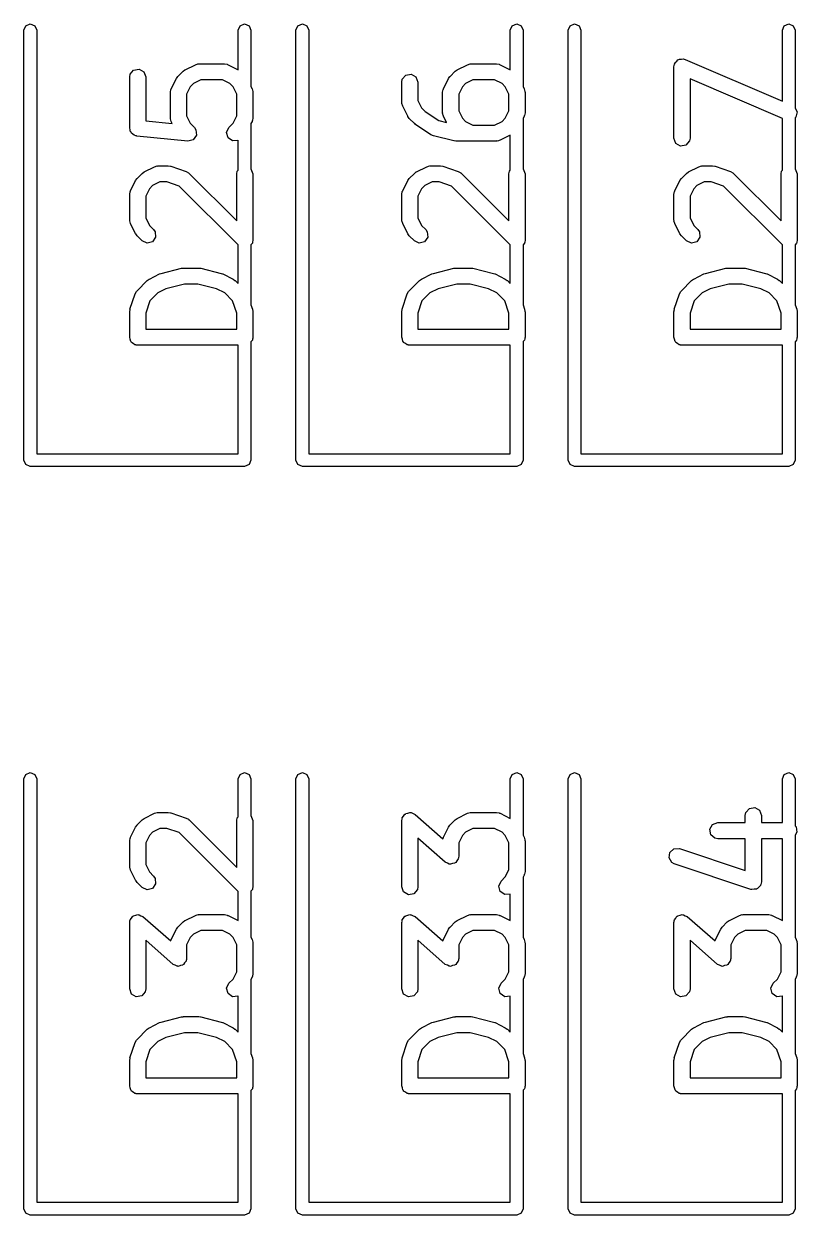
# Model space of a CAD drawing. Extents: x 44 to 268, y -129 to -26.
# Drawn here: x 151.09 to 158.3, y -108.34 to -97.22 of the extents above; entities that cross this region are included whole.
import ezdxf

# ---------------------------------------------------------------- set-up
doc = ezdxf.new("R2010")
doc.units = 0
doc.layers.add('BLACK', color=7, linetype='CONTINUOUS')

msp = doc.modelspace()

# ---------------------------------------------------------------- linework, layer by layer
at = {"layer": 'BLACK', "linetype": 'CONTINUOUS'}
for p, q in [((151.086, -97.284), (151.104, -97.2416)), ((151.104, -97.2416), (151.146, -97.224)), ((151.146, -97.224), (151.188, -97.2416)), ((151.188, -97.2416), (151.206, -97.284)), ((153.086, -97.284), (153.104, -97.2416)), ((153.104, -97.2416), (153.146, -97.224)), ((153.146, -97.224), (153.188, -97.2416)), ((153.188, -97.2416), (153.206, -97.284)), ((153.626, -97.284), (153.644, -97.2416)), ((153.644, -97.2416), (153.686, -97.224)), ((153.686, -97.224), (153.728, -97.2416)), ((153.728, -97.2416), (153.746, -97.284)), ((155.626, -97.284), (155.644, -97.2416)), ((155.644, -97.2416), (155.686, -97.224)), ((155.686, -97.224), (155.728, -97.2416)), ((155.728, -97.2416), (155.746, -97.284)), ((156.166, -97.284), (156.184, -97.2416)), ((156.184, -97.2416), (156.226, -97.224)), ((156.226, -97.224), (156.268, -97.2416)), ((156.268, -97.2416), (156.286, -97.284)), ((158.166, -97.284), (158.184, -97.2416)), ((158.184, -97.2416), (158.226, -97.224)), ((158.226, -97.224), (158.268, -97.2416)), ((158.268, -97.2416), (158.286, -97.284)), ((151.086, -101.294), (151.086, -97.284)), ((151.206, -97.284), (151.206, -101.234)), ((153.086, -97.6522), (153.086, -97.284)), ((153.206, -97.284), (153.206, -97.8096)), ((153.626, -101.294), (153.626, -97.284)), ((153.746, -97.284), (153.746, -101.234)), ((155.626, -97.6522), (155.626, -97.284)), ((155.746, -97.284), (155.746, -97.8096)), ((156.166, -101.294), (156.166, -97.284)), ((156.286, -97.284), (156.286, -101.234)), ((158.166, -97.9446), (158.166, -97.284)), ((158.286, -97.284), (158.286, -98.0103)), ((157.166, -97.5834), (157.18, -97.5729)), ((157.18, -97.5729), (157.191, -97.5595)), ((157.191, -97.5595), (157.2, -97.558)), ((157.2, -97.558), (157.207, -97.5527)), ((157.207, -97.5527), (157.224, -97.5537)), ((157.224, -97.5537), (157.242, -97.5506)), ((157.242, -97.5506), (157.249, -97.555)), ((157.249, -97.555), (157.258, -97.5555)), ((157.258, -97.5555), (158.166, -97.9446)), ((152.078, -97.6941), (152.111, -97.6548)), ((152.111, -97.6548), (152.162, -97.6459)), ((152.162, -97.6459), (152.206, -97.6715)), ((152.206, -97.6715), (152.224, -97.7197)), ((152.524, -97.7143), (152.572, -97.6667)), ((152.572, -97.6667), (152.59, -97.6538)), ((152.59, -97.6538), (152.591, -97.6526)), ((152.591, -97.6526), (152.687, -97.605)), ((152.687, -97.605), (152.711, -97.5976)), ((152.711, -97.5976), (152.716, -97.5986)), ((152.716, -97.5986), (152.72, -97.5971)), ((152.72, -97.5971), (152.958, -97.5971)), ((152.958, -97.5971), (152.984, -97.6016)), ((152.984, -97.6016), (152.987, -97.6045)), ((152.987, -97.6045), (152.992, -97.605)), ((152.992, -97.605), (153.086, -97.6522)), ((155.064, -97.7143), (155.112, -97.6667)), ((155.112, -97.6667), (155.13, -97.6538)), ((155.13, -97.6538), (155.131, -97.6526)), ((155.131, -97.6526), (155.227, -97.605)), ((155.227, -97.605), (155.251, -97.5976)), ((155.251, -97.5976), (155.256, -97.5986)), ((155.256, -97.5986), (155.26, -97.5971)), ((155.26, -97.5971), (155.498, -97.5971)), ((155.498, -97.5971), (155.524, -97.6016)), ((155.524, -97.6016), (155.527, -97.6045)), ((155.527, -97.6045), (155.532, -97.605)), ((155.532, -97.605), (155.626, -97.6522)), ((157.154, -97.6245), (157.158, -97.5988)), ((157.154, -98.2911), (157.154, -97.6245)), ((157.158, -97.5988), (157.164, -97.592)), ((157.164, -97.592), (157.166, -97.5834)), ((152.074, -97.7197), (152.078, -97.6941)), ((152.074, -98.1959), (152.074, -97.7197)), ((152.224, -97.7197), (152.224, -98.128)), ((152.462, -97.829), (152.51, -97.7338)), ((152.51, -97.7338), (152.523, -97.7158)), ((152.523, -97.7158), (152.524, -97.7143)), ((152.669, -97.7814), (152.639, -97.8118)), ((152.738, -97.7471), (152.669, -97.7814)), ((152.94, -97.7471), (152.738, -97.7471)), ((153.009, -97.7814), (152.94, -97.7471)), ((153.039, -97.8118), (153.009, -97.7814)), ((154.614, -97.7673), (154.618, -97.7417)), ((154.614, -97.9578), (154.614, -97.7673)), ((154.618, -97.7417), (154.651, -97.7024)), ((154.651, -97.7024), (154.702, -97.6935)), ((154.702, -97.6935), (154.746, -97.7191)), ((154.746, -97.7191), (154.764, -97.7673)), ((154.764, -97.7673), (154.764, -97.9401)), ((155.002, -97.829), (155.05, -97.7338)), ((155.05, -97.7338), (155.063, -97.7158)), ((155.063, -97.7158), (155.064, -97.7143)), ((155.209, -97.7814), (155.179, -97.8118)), ((155.278, -97.7471), (155.209, -97.7814)), ((155.48, -97.7471), (155.278, -97.7471)), ((155.549, -97.7814), (155.48, -97.7471)), ((155.579, -97.8118), (155.549, -97.7814)), ((158.166, -98.1078), (157.304, -97.7382)), ((157.304, -97.7382), (157.304, -98.2911)), ((152.455, -97.8626), (152.459, -97.8369)), ((152.455, -98.1007), (152.455, -97.8626)), ((152.459, -97.8369), (152.462, -97.8335)), ((152.462, -97.8335), (152.462, -97.829)), ((152.639, -97.8118), (152.605, -97.8803)), ((152.605, -97.8803), (152.605, -98.083)), ((153.074, -97.8803), (153.039, -97.8118)), ((153.074, -98.083), (153.074, -97.8803)), ((153.206, -97.8096), (153.216, -97.829)), ((153.216, -97.829), (153.223, -97.854)), ((153.223, -97.854), (153.222, -97.8584)), ((153.222, -97.8584), (153.224, -97.8626)), ((153.224, -97.8626), (153.224, -98.1007)), ((154.995, -97.8626), (154.999, -97.8369)), ((154.995, -98.053), (154.995, -97.8626)), ((154.999, -97.8369), (155.002, -97.8335)), ((155.002, -97.8335), (155.002, -97.829)), ((155.179, -97.8118), (155.145, -97.8803)), ((155.145, -97.8803), (155.145, -98.0353)), ((155.614, -97.8803), (155.579, -97.8118)), ((155.614, -98.0353), (155.614, -97.8803)), ((155.746, -97.8096), (155.756, -97.829)), ((155.756, -97.829), (155.763, -97.854)), ((155.763, -97.854), (155.762, -97.8584)), ((155.762, -97.8584), (155.764, -97.8626)), ((155.764, -97.8626), (155.764, -98.053)), ((154.615, -97.962), (154.614, -97.9578)), ((154.614, -97.9664), (154.615, -97.962)), ((154.622, -97.9913), (154.614, -97.9664)), ((154.669, -98.0866), (154.622, -97.9913)), ((154.764, -97.9401), (154.798, -98.0086)), ((154.798, -98.0086), (154.832, -98.0424)), ((158.286, -98.0103), (158.303, -98.0442)), ((152.224, -98.128), (152.472, -98.1528)), ((152.456, -98.1049), (152.455, -98.1007)), ((152.455, -98.1092), (152.456, -98.1049)), ((152.462, -98.1342), (152.455, -98.1092)), ((152.472, -98.1528), (152.462, -98.1342)), ((152.605, -98.083), (152.639, -98.1515)), ((153.039, -98.1515), (153.074, -98.083)), ((153.216, -98.1342), (153.206, -98.1536)), ((153.219, -98.1263), (153.216, -98.1298)), ((153.216, -98.1298), (153.216, -98.1342)), ((153.224, -98.1007), (153.219, -98.1263)), ((154.67, -98.0877), (154.669, -98.0866)), ((154.683, -98.1061), (154.67, -98.0877)), ((154.731, -98.1537), (154.683, -98.1061)), ((154.832, -98.0424), (154.958, -98.1263)), ((154.958, -98.1263), (155.032, -98.1448)), ((154.996, -98.0573), (154.995, -98.053)), ((154.995, -98.0616), (154.996, -98.0573)), ((155.002, -98.0866), (154.995, -98.0616)), ((155.032, -98.1448), (155.002, -98.0866)), ((155.145, -98.0353), (155.179, -98.1039)), ((155.179, -98.1039), (155.209, -98.1343)), ((155.209, -98.1343), (155.278, -98.1685)), ((155.48, -98.1685), (155.549, -98.1343)), ((155.549, -98.1343), (155.579, -98.1039)), ((155.579, -98.1039), (155.614, -98.0353)), ((155.756, -98.0866), (155.746, -98.106)), ((155.746, -98.106), (155.746, -98.5762)), ((155.759, -98.0787), (155.756, -98.0821)), ((155.756, -98.0821), (155.756, -98.0866)), ((155.764, -98.053), (155.759, -98.0787)), ((158.166, -98.5895), (158.166, -98.1078)), ((158.291, -98.0941), (158.286, -98.0981)), ((158.286, -98.0981), (158.286, -98.5762)), ((158.303, -98.0442), (158.291, -98.0941)), ((152.079, -98.2109), (152.074, -98.1959)), ((152.08, -98.2268), (152.079, -98.2109)), ((152.088, -98.2343), (152.08, -98.2268)), ((152.091, -98.2441), (152.088, -98.2343)), ((152.105, -98.2521), (152.091, -98.2441)), ((152.639, -98.1515), (152.678, -98.1905)), ((152.678, -98.1905), (152.693, -98.2118)), ((152.693, -98.2118), (152.693, -98.2123)), ((152.693, -98.2123), (152.693, -98.2127)), ((152.693, -98.2127), (152.695, -98.2378)), ((152.695, -98.2378), (152.697, -98.2629)), ((152.979, -98.237), (153, -98.1905)), ((152.992, -98.2865), (152.979, -98.237)), ((153, -98.1905), (153.039, -98.1515)), ((153.206, -98.1536), (153.206, -98.5762)), ((154.734, -98.1552), (154.731, -98.1537)), ((154.742, -98.1631), (154.734, -98.1552)), ((154.885, -98.2583), (154.742, -98.1631)), ((155.278, -98.1685), (155.48, -98.1685)), ((152.116, -98.2635), (152.105, -98.2521)), ((152.133, -98.2682), (152.116, -98.2635)), ((152.136, -98.2698), (152.133, -98.2682)), ((152.137, -98.2695), (152.136, -98.2698)), ((152.141, -98.2705), (152.137, -98.2695)), ((152.617, -98.3182), (152.141, -98.2705)), ((152.618, -98.318), (152.617, -98.3182)), ((152.643, -98.3117), (152.618, -98.3182)), ((152.618, -98.3182), (152.618, -98.318)), ((152.667, -98.3055), (152.643, -98.3117)), ((152.668, -98.305), (152.667, -98.3051)), ((152.667, -98.3051), (152.667, -98.3055)), ((152.682, -98.2843), (152.668, -98.305)), ((152.697, -98.2638), (152.682, -98.2843)), ((152.697, -98.2629), (152.697, -98.2633)), ((152.697, -98.2633), (152.697, -98.2638)), ((153.034, -98.316), (152.992, -98.2865)), ((153.085, -98.3115), (153.034, -98.316)), ((153.086, -98.3108), (153.085, -98.3115)), ((153.086, -98.5895), (153.086, -98.3108)), ((154.886, -98.2584), (154.885, -98.2583)), ((154.909, -98.2687), (154.886, -98.2584)), ((155.099, -98.3163), (154.909, -98.2687)), ((155.102, -98.3159), (155.099, -98.3163)), ((155.117, -98.3185), (155.102, -98.3159)), ((155.498, -98.3185), (155.117, -98.3185)), ((155.502, -98.317), (155.498, -98.3185)), ((155.507, -98.318), (155.502, -98.317)), ((155.532, -98.3106), (155.507, -98.318)), ((155.626, -98.2634), (155.532, -98.3106)), ((155.626, -98.5895), (155.626, -98.2634)), ((157.171, -98.3394), (157.154, -98.2911)), ((157.216, -98.365), (157.171, -98.3394)), ((157.266, -98.3561), (157.216, -98.365)), ((157.299, -98.3168), (157.266, -98.3561)), ((157.304, -98.2911), (157.299, -98.3168)), ((152.21, -98.605), (152.306, -98.5574)), ((152.306, -98.5574), (152.331, -98.55)), ((152.331, -98.55), (152.335, -98.551)), ((152.335, -98.551), (152.339, -98.5495)), ((152.339, -98.5495), (152.434, -98.5495)), ((152.434, -98.5495), (152.456, -98.5534)), ((152.456, -98.5534), (152.458, -98.5533)), ((152.458, -98.5533), (152.601, -98.6009)), ((153.206, -98.5762), (153.206, -98.5763)), ((153.206, -98.5763), (153.224, -98.6245)), ((154.75, -98.605), (154.846, -98.5574)), ((154.846, -98.5574), (154.871, -98.55)), ((154.871, -98.55), (154.875, -98.551)), ((154.875, -98.551), (154.879, -98.5495)), ((154.879, -98.5495), (154.974, -98.5495)), ((154.974, -98.5495), (154.996, -98.5534)), ((154.996, -98.5534), (154.998, -98.5533)), ((154.998, -98.5533), (155.141, -98.6009)), ((155.746, -98.5762), (155.746, -98.5763)), ((155.746, -98.5763), (155.764, -98.6245)), ((157.29, -98.605), (157.386, -98.5574)), ((157.386, -98.5574), (157.411, -98.55)), ((157.411, -98.55), (157.415, -98.551)), ((157.415, -98.551), (157.419, -98.5495)), ((157.419, -98.5495), (157.514, -98.5495)), ((157.514, -98.5495), (157.536, -98.5534)), ((157.536, -98.5534), (157.538, -98.5533)), ((157.538, -98.5533), (157.681, -98.6009)), ((158.286, -98.5762), (158.286, -98.5763)), ((158.286, -98.5763), (158.304, -98.6245)), ((152.082, -98.7814), (152.129, -98.6862)), ((152.129, -98.6862), (152.143, -98.6682)), ((152.143, -98.6667), (152.191, -98.6191)), ((152.143, -98.6682), (152.143, -98.6667)), ((152.191, -98.6191), (152.209, -98.6062)), ((152.209, -98.6062), (152.21, -98.605)), ((152.601, -98.6009), (152.624, -98.6133)), ((152.624, -98.6133), (152.626, -98.6172)), ((152.626, -98.6172), (152.63, -98.6191)), ((152.63, -98.6191), (153.074, -99.0625)), ((153.074, -98.6245), (153.078, -98.5988)), ((153.074, -99.0625), (153.074, -98.6245)), ((153.078, -98.5988), (153.086, -98.5895)), ((153.224, -98.6245), (153.224, -99.2435)), ((154.622, -98.7814), (154.669, -98.6862)), ((154.669, -98.6862), (154.683, -98.6682)), ((154.683, -98.6667), (154.731, -98.6191)), ((154.683, -98.6682), (154.683, -98.6667)), ((154.731, -98.6191), (154.749, -98.6062)), ((154.749, -98.6062), (154.75, -98.605)), ((155.141, -98.6009), (155.164, -98.6133)), ((155.164, -98.6133), (155.166, -98.6172)), ((155.166, -98.6172), (155.17, -98.6191)), ((155.17, -98.6191), (155.614, -99.0625)), ((155.614, -98.6245), (155.618, -98.5988)), ((155.614, -99.0625), (155.614, -98.6245)), ((155.618, -98.5988), (155.626, -98.5895)), ((155.764, -98.6245), (155.764, -99.2435)), ((157.162, -98.7814), (157.209, -98.6862)), ((157.209, -98.6862), (157.223, -98.6682)), ((157.223, -98.6667), (157.271, -98.6191)), ((157.223, -98.6682), (157.223, -98.6667)), ((157.271, -98.6191), (157.289, -98.6062)), ((157.289, -98.6062), (157.29, -98.605)), ((157.681, -98.6009), (157.704, -98.6133)), ((157.704, -98.6133), (157.706, -98.6172)), ((157.706, -98.6172), (157.71, -98.6191)), ((157.71, -98.6191), (158.154, -99.0625)), ((158.154, -98.6245), (158.158, -98.5988)), ((158.154, -99.0625), (158.154, -98.6245)), ((158.158, -98.5988), (158.166, -98.5895)), ((158.304, -98.6245), (158.304, -99.2435)), ((152.074, -98.815), (152.078, -98.7893)), ((152.078, -98.7893), (152.081, -98.7859)), ((152.081, -98.7859), (152.082, -98.7814)), ((152.258, -98.7641), (152.224, -98.8327)), ((152.288, -98.7337), (152.258, -98.7641)), ((152.357, -98.6995), (152.288, -98.7337)), ((152.422, -98.6995), (152.357, -98.6995)), ((152.537, -98.7376), (152.422, -98.6995)), ((153.086, -99.287), (152.537, -98.7376)), ((154.614, -98.815), (154.618, -98.7893)), ((154.618, -98.7893), (154.621, -98.7859)), ((154.621, -98.7859), (154.622, -98.7814)), ((154.798, -98.7641), (154.764, -98.8327)), ((154.828, -98.7337), (154.798, -98.7641)), ((154.897, -98.6995), (154.828, -98.7337)), ((154.962, -98.6995), (154.897, -98.6995)), ((155.077, -98.7376), (154.962, -98.6995)), ((155.626, -99.287), (155.077, -98.7376)), ((157.154, -98.815), (157.158, -98.7893)), ((157.158, -98.7893), (157.161, -98.7859)), ((157.161, -98.7859), (157.162, -98.7814)), ((157.338, -98.7641), (157.304, -98.8327)), ((157.368, -98.7337), (157.338, -98.7641)), ((157.437, -98.6995), (157.368, -98.7337)), ((157.502, -98.6995), (157.437, -98.6995)), ((157.617, -98.7376), (157.502, -98.6995)), ((158.166, -99.287), (157.617, -98.7376)), ((152.074, -99.053), (152.074, -98.815)), ((152.224, -98.8327), (152.224, -99.0353)), ((154.614, -99.053), (154.614, -98.815)), ((154.764, -98.8327), (154.764, -99.0353)), ((157.154, -99.053), (157.154, -98.815)), ((157.304, -98.8327), (157.304, -99.0353)), ((152.075, -99.0573), (152.074, -99.053)), ((152.074, -99.0616), (152.075, -99.0573)), ((152.082, -99.0866), (152.074, -99.0616)), ((152.129, -99.1818), (152.082, -99.0866)), ((152.224, -99.0353), (152.258, -99.1039)), ((152.258, -99.1039), (152.297, -99.1429)), ((154.615, -99.0573), (154.614, -99.053)), ((154.614, -99.0616), (154.615, -99.0573)), ((154.622, -99.0866), (154.614, -99.0616)), ((154.669, -99.1818), (154.622, -99.0866)), ((154.764, -99.0353), (154.798, -99.1039)), ((154.798, -99.1039), (154.837, -99.1429)), ((157.155, -99.0573), (157.154, -99.053)), ((157.154, -99.0616), (157.155, -99.0573)), ((157.162, -99.0866), (157.154, -99.0616)), ((157.209, -99.1818), (157.162, -99.0866)), ((157.304, -99.0353), (157.338, -99.1039)), ((157.338, -99.1039), (157.377, -99.1429)), ((152.13, -99.183), (152.129, -99.1818)), ((152.143, -99.2013), (152.13, -99.183)), ((152.191, -99.2489), (152.143, -99.2013)), ((152.316, -99.2153), (152.287, -99.2573)), ((152.297, -99.1429), (152.312, -99.1642)), ((152.312, -99.1642), (152.316, -99.2153)), ((153.224, -99.2435), (153.221, -99.2596)), ((154.67, -99.183), (154.669, -99.1818)), ((154.683, -99.2013), (154.67, -99.183)), ((154.731, -99.2489), (154.683, -99.2013)), ((154.856, -99.2153), (154.827, -99.2573)), ((154.837, -99.1429), (154.852, -99.1642)), ((154.852, -99.1642), (154.856, -99.2153)), ((155.764, -99.2435), (155.761, -99.2596)), ((157.21, -99.183), (157.209, -99.1818)), ((157.223, -99.2013), (157.21, -99.183)), ((157.271, -99.2489), (157.223, -99.2013)), ((157.396, -99.2153), (157.367, -99.2573)), ((157.377, -99.1429), (157.392, -99.1642)), ((157.392, -99.1642), (157.396, -99.2153)), ((158.304, -99.2435), (158.301, -99.2596)), ((152.237, -99.2706), (152.191, -99.2489)), ((152.287, -99.2573), (152.237, -99.2706)), ((153.086, -99.6463), (153.086, -99.287)), ((153.219, -99.2692), (153.206, -99.2848)), ((153.206, -99.2848), (153.206, -99.8452)), ((153.22, -99.2646), (153.219, -99.2692)), ((153.221, -99.2629), (153.22, -99.2646)), ((153.221, -99.2596), (153.221, -99.2629)), ((154.777, -99.2706), (154.731, -99.2489)), ((154.827, -99.2573), (154.777, -99.2706)), ((155.626, -99.6463), (155.626, -99.287)), ((155.759, -99.2692), (155.746, -99.2848)), ((155.746, -99.2848), (155.746, -99.8452)), ((155.76, -99.2646), (155.759, -99.2692)), ((155.761, -99.2629), (155.76, -99.2646)), ((155.761, -99.2596), (155.761, -99.2629)), ((157.317, -99.2706), (157.271, -99.2489)), ((157.367, -99.2573), (157.317, -99.2706)), ((158.166, -99.6463), (158.166, -99.287)), ((158.299, -99.2692), (158.286, -99.2848)), ((158.286, -99.2848), (158.286, -99.8452)), ((158.3, -99.2646), (158.299, -99.2692)), ((158.301, -99.2629), (158.3, -99.2646)), ((158.301, -99.2596), (158.301, -99.2629)), ((152.258, -99.605), (152.353, -99.5574)), ((152.353, -99.5574), (152.366, -99.5537)), ((152.366, -99.5537), (152.369, -99.5517)), ((152.369, -99.5517), (152.559, -99.5041)), ((152.559, -99.5041), (152.574, -99.503)), ((152.574, -99.503), (152.577, -99.5019)), ((152.577, -99.5019), (152.72, -99.5019)), ((152.72, -99.5019), (152.735, -99.5045)), ((152.735, -99.5045), (152.738, -99.5041)), ((152.738, -99.5041), (152.929, -99.5517)), ((152.929, -99.5517), (152.941, -99.557)), ((152.941, -99.557), (152.944, -99.5574)), ((152.944, -99.5574), (153.039, -99.605)), ((154.798, -99.605), (154.893, -99.5574)), ((154.893, -99.5574), (154.906, -99.5537)), ((154.906, -99.5537), (154.909, -99.5517)), ((154.909, -99.5517), (155.099, -99.5041)), ((155.099, -99.5041), (155.114, -99.503)), ((155.114, -99.503), (155.117, -99.5019)), ((155.117, -99.5019), (155.26, -99.5019)), ((155.26, -99.5019), (155.275, -99.5045)), ((155.275, -99.5045), (155.278, -99.5041)), ((155.278, -99.5041), (155.469, -99.5517)), ((155.469, -99.5517), (155.481, -99.557)), ((155.481, -99.557), (155.484, -99.5574)), ((155.484, -99.5574), (155.579, -99.605)), ((157.338, -99.605), (157.433, -99.5574)), ((157.433, -99.5574), (157.446, -99.5537)), ((157.446, -99.5537), (157.449, -99.5517)), ((157.449, -99.5517), (157.639, -99.5041)), ((157.639, -99.5041), (157.654, -99.503)), ((157.654, -99.503), (157.657, -99.5019)), ((157.657, -99.5019), (157.8, -99.5019)), ((157.8, -99.5019), (157.815, -99.5045)), ((157.815, -99.5045), (157.818, -99.5041)), ((157.818, -99.5041), (158.009, -99.5517)), ((158.009, -99.5517), (158.021, -99.557)), ((158.021, -99.557), (158.024, -99.5574)), ((158.024, -99.5574), (158.119, -99.605)), ((152.143, -99.7143), (152.238, -99.6191)), ((152.238, -99.6191), (152.257, -99.6062)), ((152.257, -99.6062), (152.258, -99.605)), ((152.586, -99.6519), (152.413, -99.6952)), ((152.711, -99.6519), (152.586, -99.6519)), ((152.884, -99.6952), (152.711, -99.6519)), ((153.039, -99.605), (153.057, -99.6184)), ((153.057, -99.6184), (153.059, -99.6191)), ((153.059, -99.6191), (153.086, -99.6463)), ((154.683, -99.7143), (154.778, -99.6191)), ((154.778, -99.6191), (154.797, -99.6062)), ((154.797, -99.6062), (154.798, -99.605)), ((155.126, -99.6519), (154.953, -99.6952)), ((155.251, -99.6519), (155.126, -99.6519)), ((155.424, -99.6952), (155.251, -99.6519)), ((155.579, -99.605), (155.597, -99.6184)), ((155.597, -99.6184), (155.599, -99.6191)), ((155.599, -99.6191), (155.626, -99.6463)), ((157.223, -99.7143), (157.318, -99.6191)), ((157.318, -99.6191), (157.337, -99.6062)), ((157.337, -99.6062), (157.338, -99.605)), ((157.666, -99.6519), (157.493, -99.6952)), ((157.791, -99.6519), (157.666, -99.6519)), ((157.964, -99.6952), (157.791, -99.6519)), ((158.119, -99.605), (158.137, -99.6184)), ((158.137, -99.6184), (158.139, -99.6191)), ((158.139, -99.6191), (158.166, -99.6463)), ((152.077, -99.8865), (152.125, -99.7436)), ((152.125, -99.7436), (152.137, -99.7207)), ((152.137, -99.7207), (152.141, -99.7184)), ((152.141, -99.7184), (152.143, -99.7143)), ((152.336, -99.7337), (152.262, -99.8078)), ((152.413, -99.6952), (152.336, -99.7337)), ((152.961, -99.7337), (152.884, -99.6952)), ((153.035, -99.8078), (152.961, -99.7337)), ((154.617, -99.8865), (154.665, -99.7436)), ((154.665, -99.7436), (154.677, -99.7207)), ((154.677, -99.7207), (154.681, -99.7184)), ((154.681, -99.7184), (154.683, -99.7143)), ((154.876, -99.7337), (154.802, -99.8078)), ((154.953, -99.6952), (154.876, -99.7337)), ((155.501, -99.7337), (155.424, -99.6952)), ((155.575, -99.8078), (155.501, -99.7337)), ((157.157, -99.8865), (157.205, -99.7436)), ((157.205, -99.7436), (157.217, -99.7207)), ((157.217, -99.7207), (157.221, -99.7184)), ((157.221, -99.7184), (157.223, -99.7143)), ((157.416, -99.7337), (157.342, -99.8078)), ((157.493, -99.6952), (157.416, -99.7337)), ((158.041, -99.7337), (157.964, -99.6952)), ((158.115, -99.8078), (158.041, -99.7337)), ((152.074, -99.9102), (152.078, -99.8881)), ((152.074, -100.148), (152.074, -99.9102)), ((152.078, -99.8881), (152.077, -99.8865)), ((152.262, -99.8078), (152.224, -99.9224)), ((153.074, -99.9224), (153.035, -99.8078)), ((153.206, -99.8452), (153.22, -99.8865)), ((153.22, -99.8865), (153.223, -99.9087)), ((153.223, -99.9087), (153.224, -99.9102)), ((153.224, -99.9102), (153.224, -100.148)), ((154.614, -99.9102), (154.618, -99.8881)), ((154.614, -100.148), (154.614, -99.9102)), ((154.618, -99.8881), (154.617, -99.8865)), ((154.802, -99.8078), (154.764, -99.9224)), ((155.614, -99.9224), (155.575, -99.8078)), ((155.746, -99.8452), (155.76, -99.8865)), ((155.76, -99.8865), (155.763, -99.9087)), ((155.763, -99.9087), (155.764, -99.9102)), ((155.764, -99.9102), (155.764, -100.148)), ((157.154, -99.9102), (157.158, -99.8881)), ((157.154, -100.148), (157.154, -99.9102)), ((157.158, -99.8881), (157.157, -99.8865)), ((157.342, -99.8078), (157.304, -99.9224)), ((158.154, -99.9224), (158.115, -99.8078)), ((158.286, -99.8452), (158.3, -99.8865)), ((158.3, -99.8865), (158.303, -99.9087)), ((158.303, -99.9087), (158.304, -99.9102)), ((158.304, -99.9102), (158.304, -100.148)), ((152.224, -99.9224), (152.224, -100.073)), ((153.074, -100.073), (153.074, -99.9224)), ((154.764, -99.9224), (154.764, -100.073)), ((155.614, -100.073), (155.614, -99.9224)), ((157.304, -99.9224), (157.304, -100.073)), ((158.154, -100.073), (158.154, -99.9224)), ((152.224, -100.073), (153.074, -100.073)), ((154.764, -100.073), (155.614, -100.073)), ((157.304, -100.073), (158.154, -100.073)), ((152.08, -100.167), (152.074, -100.148)), ((152.084, -100.186), (152.08, -100.167)), ((152.089, -100.19), (152.084, -100.186)), ((152.091, -100.196), (152.089, -100.19)), ((152.108, -100.206), (152.091, -100.196)), ((152.123, -100.219), (152.108, -100.206)), ((152.133, -100.22), (152.123, -100.219)), ((152.136, -100.222), (152.133, -100.22)), ((152.139, -100.222), (152.136, -100.222)), ((152.149, -100.223), (152.139, -100.222)), ((153.086, -100.223), (152.149, -100.223)), ((153.086, -101.234), (153.086, -100.223)), ((153.207, -100.189), (153.206, -100.19)), ((153.206, -100.19), (153.206, -101.294)), ((153.219, -100.174), (153.207, -100.189)), ((153.221, -100.164), (153.219, -100.174)), ((153.222, -100.161), (153.221, -100.164)), ((153.224, -100.148), (153.222, -100.158)), ((153.222, -100.158), (153.222, -100.161)), ((154.62, -100.167), (154.614, -100.148)), ((154.624, -100.186), (154.62, -100.167)), ((154.629, -100.19), (154.624, -100.186)), ((154.631, -100.196), (154.629, -100.19)), ((154.648, -100.206), (154.631, -100.196)), ((154.663, -100.219), (154.648, -100.206)), ((154.673, -100.22), (154.663, -100.219)), ((154.676, -100.222), (154.673, -100.22)), ((154.679, -100.222), (154.676, -100.222)), ((154.689, -100.223), (154.679, -100.222)), ((155.626, -100.223), (154.689, -100.223)), ((155.626, -101.234), (155.626, -100.223)), ((155.747, -100.189), (155.746, -100.19)), ((155.746, -100.19), (155.746, -101.294)), ((155.759, -100.174), (155.747, -100.189)), ((155.761, -100.164), (155.759, -100.174)), ((155.762, -100.161), (155.761, -100.164)), ((155.764, -100.148), (155.762, -100.158)), ((155.762, -100.158), (155.762, -100.161)), ((157.16, -100.167), (157.154, -100.148)), ((157.164, -100.186), (157.16, -100.167)), ((157.169, -100.19), (157.164, -100.186)), ((157.171, -100.196), (157.169, -100.19)), ((157.188, -100.206), (157.171, -100.196)), ((157.203, -100.219), (157.188, -100.206)), ((157.213, -100.22), (157.203, -100.219)), ((157.216, -100.222), (157.213, -100.22)), ((157.219, -100.222), (157.216, -100.222)), ((157.229, -100.223), (157.219, -100.222)), ((158.166, -100.223), (157.229, -100.223)), ((158.166, -101.234), (158.166, -100.223)), ((158.287, -100.189), (158.286, -100.19)), ((158.286, -100.19), (158.286, -101.294)), ((158.299, -100.174), (158.287, -100.189)), ((158.301, -100.164), (158.299, -100.174)), ((158.302, -100.161), (158.301, -100.164)), ((158.304, -100.148), (158.302, -100.158)), ((158.302, -100.158), (158.302, -100.161)), ((151.206, -101.234), (153.086, -101.234)), ((153.746, -101.234), (155.626, -101.234)), ((156.286, -101.234), (158.166, -101.234)), ((151.104, -101.336), (151.086, -101.294)), ((151.146, -101.354), (151.104, -101.336)), ((153.146, -101.354), (151.146, -101.354)), ((153.188, -101.336), (153.146, -101.354)), ((153.206, -101.294), (153.188, -101.336)), ((153.644, -101.336), (153.626, -101.294)), ((153.686, -101.354), (153.644, -101.336)), ((155.686, -101.354), (153.686, -101.354)), ((155.728, -101.336), (155.686, -101.354)), ((155.746, -101.294), (155.728, -101.336)), ((156.184, -101.336), (156.166, -101.294)), ((156.226, -101.354), (156.184, -101.336)), ((158.226, -101.354), (156.226, -101.354)), ((158.268, -101.336), (158.226, -101.354)), ((158.286, -101.294), (158.268, -101.336)), ((151.086, -104.268), (151.104, -104.226)), ((151.104, -104.226), (151.146, -104.208)), ((151.146, -104.208), (151.188, -104.226)), ((151.188, -104.226), (151.206, -104.268)), ((153.086, -104.268), (153.104, -104.226)), ((153.104, -104.226), (153.146, -104.208)), ((153.146, -104.208), (153.188, -104.226)), ((153.188, -104.226), (153.206, -104.268)), ((153.626, -104.268), (153.644, -104.226)), ((153.644, -104.226), (153.686, -104.208)), ((153.686, -104.208), (153.728, -104.226)), ((153.728, -104.226), (153.746, -104.268)), ((155.626, -104.268), (155.644, -104.226)), ((155.644, -104.226), (155.686, -104.208)), ((155.686, -104.208), (155.728, -104.226)), ((155.728, -104.226), (155.746, -104.268)), ((156.166, -104.268), (156.184, -104.226)), ((156.184, -104.226), (156.226, -104.208)), ((156.226, -104.208), (156.268, -104.226)), ((156.268, -104.226), (156.286, -104.268)), ((158.166, -104.268), (158.184, -104.226)), ((158.184, -104.226), (158.226, -104.208)), ((158.226, -104.208), (158.268, -104.226)), ((158.268, -104.226), (158.286, -104.268)), ((151.086, -108.278), (151.086, -104.268)), ((151.206, -104.268), (151.206, -108.218)), ((153.086, -104.621), (153.086, -104.268)), ((153.206, -104.268), (153.206, -104.608)), ((153.626, -108.278), (153.626, -104.268)), ((153.746, -104.268), (153.746, -108.218)), ((155.626, -104.636), (155.626, -104.268)), ((155.746, -104.268), (155.746, -104.794)), ((156.166, -108.278), (156.166, -104.268)), ((156.286, -104.268), (156.286, -108.218)), ((158.166, -104.676), (158.166, -104.268)), ((158.286, -104.268), (158.286, -104.707)), ((152.306, -104.589), (152.331, -104.582)), ((152.331, -104.582), (152.335, -104.583)), ((152.335, -104.583), (152.339, -104.581)), ((152.339, -104.581), (152.434, -104.581)), ((152.434, -104.581), (152.456, -104.585)), ((154.671, -104.588), (154.69, -104.581)), ((154.69, -104.581), (154.696, -104.583)), ((154.696, -104.583), (154.702, -104.582)), ((154.702, -104.582), (154.719, -104.592)), ((155.227, -104.589), (155.251, -104.582)), ((155.251, -104.582), (155.256, -104.583)), ((155.256, -104.583), (155.26, -104.581)), ((155.26, -104.581), (155.498, -104.581)), ((155.498, -104.581), (155.524, -104.586)), ((157.825, -104.583), (157.858, -104.544)), ((157.858, -104.544), (157.908, -104.535)), ((157.908, -104.535), (157.953, -104.56)), ((157.953, -104.56), (157.97, -104.608)), ((152.143, -104.698), (152.191, -104.651)), ((152.191, -104.651), (152.209, -104.638)), ((152.209, -104.638), (152.21, -104.637)), ((152.21, -104.637), (152.306, -104.589)), ((152.456, -104.585), (152.458, -104.585)), ((152.458, -104.585), (152.601, -104.633)), ((152.601, -104.633), (152.624, -104.645)), ((152.624, -104.645), (152.626, -104.649)), ((152.626, -104.649), (152.63, -104.651)), ((152.63, -104.651), (153.074, -105.094)), ((153.074, -104.656), (153.078, -104.63)), ((153.074, -105.094), (153.074, -104.656)), ((153.078, -104.63), (153.086, -104.621)), ((153.206, -104.608), (153.206, -104.608)), ((153.206, -104.608), (153.224, -104.656)), ((153.224, -104.656), (153.224, -105.275)), ((154.614, -104.656), (154.616, -104.645)), ((154.614, -105.275), (154.614, -104.656)), ((154.615, -104.642), (154.617, -104.639)), ((154.616, -104.645), (154.615, -104.642)), ((154.617, -104.639), (154.618, -104.63)), ((154.618, -104.63), (154.631, -104.615)), ((154.631, -104.615), (154.642, -104.598)), ((154.642, -104.598), (154.647, -104.596)), ((154.647, -104.596), (154.651, -104.591)), ((154.651, -104.591), (154.671, -104.588)), ((154.719, -104.592), (154.738, -104.6)), ((154.738, -104.6), (154.998, -104.827)), ((155.064, -104.698), (155.112, -104.651)), ((155.112, -104.651), (155.13, -104.638)), ((155.13, -104.638), (155.131, -104.637)), ((155.131, -104.637), (155.227, -104.589)), ((155.524, -104.586), (155.527, -104.588)), ((155.527, -104.588), (155.532, -104.589)), ((155.532, -104.589), (155.626, -104.636)), ((157.514, -104.694), (157.562, -104.676)), ((157.562, -104.676), (157.82, -104.676)), ((157.82, -104.608), (157.825, -104.583)), ((157.82, -104.676), (157.82, -104.608)), ((157.97, -104.608), (157.97, -104.676)), ((157.97, -104.676), (158.166, -104.676)), ((152.082, -104.813), (152.129, -104.718)), ((152.129, -104.718), (152.143, -104.7)), ((152.143, -104.7), (152.143, -104.698)), ((152.258, -104.796), (152.224, -104.864)), ((152.288, -104.765), (152.258, -104.796)), ((152.357, -104.731), (152.288, -104.765)), ((152.422, -104.731), (152.357, -104.731)), ((152.537, -104.769), (152.422, -104.731)), ((153.086, -105.319), (152.537, -104.769)), ((155.002, -104.813), (155.05, -104.718)), ((155.05, -104.718), (155.063, -104.7)), ((155.063, -104.7), (155.064, -104.698)), ((155.179, -104.796), (155.145, -104.864)), ((155.209, -104.765), (155.179, -104.796)), ((155.278, -104.731), (155.209, -104.765)), ((155.48, -104.731), (155.278, -104.731)), ((155.549, -104.765), (155.48, -104.731)), ((155.579, -104.796), (155.549, -104.765)), ((155.614, -104.864), (155.579, -104.796)), ((155.746, -104.794), (155.756, -104.813)), ((157.488, -104.738), (157.514, -104.694)), ((157.497, -104.789), (157.488, -104.738)), ((157.536, -104.822), (157.497, -104.789)), ((158.286, -104.707), (158.294, -104.714)), ((158.302, -104.764), (158.286, -104.793)), ((158.286, -104.793), (158.286, -105.746)), ((158.294, -104.714), (158.302, -104.764)), ((152.074, -104.847), (152.078, -104.821)), ((152.074, -105.085), (152.074, -104.847)), ((152.078, -104.821), (152.081, -104.817)), ((152.081, -104.817), (152.082, -104.813)), ((152.224, -104.864), (152.224, -105.067)), ((155.02, -105.046), (154.764, -104.821)), ((154.764, -104.821), (154.764, -105.275)), ((154.998, -104.827), (154.999, -104.821)), ((154.999, -104.821), (155.002, -104.817)), ((155.002, -104.817), (155.002, -104.813)), ((155.145, -104.864), (155.145, -104.989)), ((155.614, -105.115), (155.614, -104.864)), ((155.756, -104.813), (155.763, -104.838)), ((155.763, -104.838), (155.762, -104.842)), ((155.762, -104.842), (155.764, -104.847)), ((155.764, -104.847), (155.764, -105.132)), ((157.562, -104.826), (157.536, -104.822)), ((157.82, -104.826), (157.562, -104.826)), ((157.82, -105.123), (157.82, -104.826)), ((158.166, -104.826), (157.97, -104.826)), ((157.97, -104.826), (157.97, -105.228)), ((158.166, -105.589), (158.166, -104.826)), ((155.14, -105.015), (155.127, -105.031)), ((155.142, -105.007), (155.14, -105.015)), ((155.143, -105.004), (155.142, -105.007)), ((155.145, -104.989), (155.143, -105.001)), ((155.143, -105.001), (155.143, -105.004)), ((157.108, -105.004), (157.115, -104.954)), ((157.134, -105.048), (157.108, -105.004)), ((157.115, -104.954), (157.153, -104.92)), ((157.153, -104.92), (157.205, -104.918)), ((157.205, -104.918), (157.82, -105.123)), ((152.075, -105.089), (152.074, -105.085)), ((152.074, -105.093), (152.075, -105.089)), ((152.082, -105.118), (152.074, -105.093)), ((152.129, -105.213), (152.082, -105.118)), ((152.224, -105.067), (152.258, -105.135)), ((152.258, -105.135), (152.297, -105.174)), ((155.039, -105.053), (155.02, -105.046)), ((155.057, -105.063), (155.039, -105.053)), ((155.062, -105.062), (155.057, -105.063)), ((155.068, -105.064), (155.062, -105.062)), ((155.087, -105.058), (155.068, -105.064)), ((155.107, -105.054), (155.087, -105.058)), ((155.111, -105.05), (155.107, -105.054)), ((155.117, -105.048), (155.111, -105.05)), ((155.127, -105.031), (155.117, -105.048)), ((155.579, -105.183), (155.614, -105.115)), ((155.764, -105.132), (155.759, -105.158)), ((157.157, -105.061), (157.134, -105.048)), ((157.872, -105.299), (157.157, -105.061)), ((152.13, -105.215), (152.129, -105.213)), ((152.143, -105.233), (152.13, -105.215)), ((152.191, -105.281), (152.143, -105.233)), ((152.316, -105.247), (152.287, -105.289)), ((152.297, -105.174), (152.312, -105.196)), ((152.312, -105.196), (152.316, -105.247)), ((155.519, -105.269), (155.54, -105.222)), ((155.54, -105.222), (155.579, -105.183)), ((155.756, -105.166), (155.746, -105.185)), ((155.746, -105.185), (155.746, -105.746)), ((155.759, -105.158), (155.756, -105.161)), ((155.756, -105.161), (155.756, -105.166)), ((157.97, -105.228), (157.966, -105.253)), ((152.237, -105.302), (152.191, -105.281)), ((152.287, -105.289), (152.237, -105.302)), ((153.086, -105.589), (153.086, -105.319)), ((153.219, -105.301), (153.206, -105.316)), ((153.206, -105.316), (153.206, -105.746)), ((153.22, -105.296), (153.219, -105.301)), ((153.221, -105.295), (153.22, -105.296)), ((153.224, -105.275), (153.221, -105.291)), ((153.221, -105.291), (153.221, -105.295)), ((154.631, -105.323), (154.614, -105.275)), ((154.676, -105.349), (154.631, -105.323)), ((154.726, -105.34), (154.676, -105.349)), ((154.759, -105.301), (154.726, -105.34)), ((154.764, -105.275), (154.759, -105.301)), ((155.532, -105.318), (155.519, -105.269)), ((155.574, -105.348), (155.532, -105.318)), ((155.625, -105.343), (155.574, -105.348)), ((155.626, -105.342), (155.625, -105.343)), ((155.626, -105.589), (155.626, -105.342)), ((157.877, -105.299), (157.872, -105.299)), ((157.882, -105.301), (157.877, -105.299)), ((157.902, -105.298), (157.882, -105.301)), ((157.923, -105.297), (157.902, -105.298)), ((157.927, -105.293), (157.923, -105.297)), ((157.933, -105.292), (157.927, -105.293)), ((157.946, -105.277), (157.933, -105.292)), ((157.961, -105.263), (157.946, -105.277)), ((157.962, -105.258), (157.961, -105.263)), ((157.966, -105.253), (157.962, -105.258)), ((152.078, -105.583), (152.091, -105.567)), ((152.091, -105.567), (152.102, -105.55)), ((152.102, -105.55), (152.107, -105.548)), ((152.107, -105.548), (152.111, -105.544)), ((152.111, -105.544), (152.131, -105.54)), ((152.131, -105.54), (152.15, -105.533)), ((152.15, -105.533), (152.156, -105.536)), ((152.156, -105.536), (152.162, -105.535)), ((152.162, -105.535), (152.179, -105.545)), ((152.179, -105.545), (152.198, -105.552)), ((152.198, -105.552), (152.458, -105.78)), ((152.591, -105.589), (152.687, -105.541)), ((152.687, -105.541), (152.711, -105.534)), ((152.711, -105.534), (152.716, -105.535)), ((152.716, -105.535), (152.72, -105.533)), ((152.72, -105.533), (152.958, -105.533)), ((152.958, -105.533), (152.984, -105.538)), ((152.984, -105.538), (152.987, -105.541)), ((152.987, -105.541), (152.992, -105.541)), ((152.992, -105.541), (153.086, -105.589)), ((154.618, -105.583), (154.631, -105.567)), ((154.631, -105.567), (154.642, -105.55)), ((154.642, -105.55), (154.647, -105.548)), ((154.647, -105.548), (154.651, -105.544)), ((154.651, -105.544), (154.671, -105.54)), ((154.671, -105.54), (154.69, -105.533)), ((154.69, -105.533), (154.696, -105.536)), ((154.696, -105.536), (154.702, -105.535)), ((154.702, -105.535), (154.719, -105.545)), ((154.719, -105.545), (154.738, -105.552)), ((154.738, -105.552), (154.998, -105.78)), ((155.131, -105.589), (155.227, -105.541)), ((155.227, -105.541), (155.251, -105.534)), ((155.251, -105.534), (155.256, -105.535)), ((155.256, -105.535), (155.26, -105.533)), ((155.26, -105.533), (155.498, -105.533)), ((155.498, -105.533), (155.524, -105.538)), ((155.524, -105.538), (155.527, -105.541)), ((155.527, -105.541), (155.532, -105.541)), ((155.532, -105.541), (155.626, -105.589)), ((157.158, -105.583), (157.171, -105.567)), ((157.171, -105.567), (157.182, -105.55)), ((157.182, -105.55), (157.187, -105.548)), ((157.187, -105.548), (157.191, -105.544)), ((157.191, -105.544), (157.211, -105.54)), ((157.211, -105.54), (157.23, -105.533)), ((157.23, -105.533), (157.236, -105.536)), ((157.236, -105.536), (157.242, -105.535)), ((157.242, -105.535), (157.259, -105.545)), ((157.259, -105.545), (157.278, -105.552)), ((157.278, -105.552), (157.538, -105.78)), ((157.671, -105.589), (157.767, -105.541)), ((157.767, -105.541), (157.791, -105.534)), ((157.791, -105.534), (157.796, -105.535)), ((157.796, -105.535), (157.8, -105.533)), ((157.8, -105.533), (158.038, -105.533)), ((158.038, -105.533), (158.064, -105.538)), ((158.064, -105.538), (158.067, -105.541)), ((158.067, -105.541), (158.072, -105.541)), ((158.072, -105.541), (158.166, -105.589)), ((152.074, -105.608), (152.076, -105.597)), ((152.074, -106.228), (152.074, -105.608)), ((152.075, -105.594), (152.077, -105.591)), ((152.076, -105.597), (152.075, -105.594)), ((152.077, -105.591), (152.078, -105.583)), ((152.462, -105.765), (152.51, -105.67)), ((152.51, -105.67), (152.523, -105.652)), ((152.523, -105.652), (152.524, -105.651)), ((152.524, -105.651), (152.572, -105.603)), ((152.572, -105.603), (152.59, -105.59)), ((152.59, -105.59), (152.591, -105.589)), ((152.738, -105.683), (152.669, -105.718)), ((152.94, -105.683), (152.738, -105.683)), ((153.009, -105.718), (152.94, -105.683)), ((154.614, -105.608), (154.616, -105.597)), ((154.614, -106.228), (154.614, -105.608)), ((154.615, -105.594), (154.617, -105.591)), ((154.616, -105.597), (154.615, -105.594)), ((154.617, -105.591), (154.618, -105.583)), ((155.002, -105.765), (155.05, -105.67)), ((155.05, -105.67), (155.063, -105.652)), ((155.063, -105.652), (155.064, -105.651)), ((155.064, -105.651), (155.112, -105.603)), ((155.112, -105.603), (155.13, -105.59)), ((155.13, -105.59), (155.131, -105.589)), ((155.278, -105.683), (155.209, -105.718)), ((155.48, -105.683), (155.278, -105.683)), ((155.549, -105.718), (155.48, -105.683)), ((157.154, -105.608), (157.156, -105.597)), ((157.154, -106.228), (157.154, -105.608)), ((157.155, -105.594), (157.157, -105.591)), ((157.156, -105.597), (157.155, -105.594)), ((157.157, -105.591), (157.158, -105.583)), ((157.542, -105.765), (157.59, -105.67)), ((157.59, -105.67), (157.603, -105.652)), ((157.603, -105.652), (157.604, -105.651)), ((157.604, -105.651), (157.652, -105.603)), ((157.652, -105.603), (157.67, -105.59)), ((157.67, -105.59), (157.671, -105.589)), ((157.818, -105.683), (157.749, -105.718)), ((158.02, -105.683), (157.818, -105.683)), ((158.089, -105.718), (158.02, -105.683)), ((152.48, -105.998), (152.224, -105.774)), ((152.224, -105.774), (152.224, -106.228)), ((152.458, -105.78), (152.459, -105.773)), ((152.459, -105.773), (152.462, -105.77)), ((152.462, -105.77), (152.462, -105.765)), ((152.639, -105.748), (152.605, -105.817)), ((152.669, -105.718), (152.639, -105.748)), ((153.039, -105.748), (153.009, -105.718)), ((153.074, -105.817), (153.039, -105.748)), ((153.206, -105.746), (153.216, -105.765)), ((153.216, -105.765), (153.223, -105.79)), ((153.223, -105.79), (153.222, -105.795)), ((153.222, -105.795), (153.224, -105.799)), ((153.224, -105.799), (153.224, -106.085)), ((155.02, -105.998), (154.764, -105.774)), ((154.764, -105.774), (154.764, -106.228)), ((154.998, -105.78), (154.999, -105.773)), ((154.999, -105.773), (155.002, -105.77)), ((155.002, -105.77), (155.002, -105.765)), ((155.179, -105.748), (155.145, -105.817)), ((155.209, -105.718), (155.179, -105.748)), ((155.579, -105.748), (155.549, -105.718)), ((155.614, -105.817), (155.579, -105.748)), ((155.746, -105.746), (155.756, -105.765)), ((155.756, -105.765), (155.763, -105.79)), ((155.763, -105.79), (155.762, -105.795)), ((155.762, -105.795), (155.764, -105.799)), ((155.764, -105.799), (155.764, -106.085)), ((157.56, -105.998), (157.304, -105.774)), ((157.304, -105.774), (157.304, -106.228)), ((157.538, -105.78), (157.539, -105.773)), ((157.539, -105.773), (157.542, -105.77)), ((157.542, -105.77), (157.542, -105.765)), ((157.719, -105.748), (157.685, -105.817)), ((157.749, -105.718), (157.719, -105.748)), ((158.119, -105.748), (158.089, -105.718)), ((158.154, -105.817), (158.119, -105.748)), ((158.286, -105.746), (158.296, -105.765)), ((158.296, -105.765), (158.303, -105.79)), ((158.303, -105.79), (158.302, -105.795)), ((158.302, -105.795), (158.304, -105.799)), ((158.304, -105.799), (158.304, -106.085)), ((152.605, -105.817), (152.605, -105.942)), ((153.074, -106.067), (153.074, -105.817)), ((155.145, -105.817), (155.145, -105.942)), ((155.614, -106.067), (155.614, -105.817)), ((157.685, -105.817), (157.685, -105.942)), ((158.154, -106.067), (158.154, -105.817)), ((152.499, -106.006), (152.48, -105.998)), ((152.517, -106.016), (152.499, -106.006)), ((152.522, -106.015), (152.517, -106.016)), ((152.528, -106.017), (152.522, -106.015)), ((152.547, -106.01), (152.528, -106.017)), ((152.567, -106.007), (152.547, -106.01)), ((152.571, -106.002), (152.567, -106.007)), ((152.577, -106), (152.571, -106.002)), ((152.587, -105.983), (152.577, -106)), ((152.6, -105.967), (152.587, -105.983)), ((152.602, -105.959), (152.6, -105.967)), ((152.603, -105.956), (152.602, -105.959)), ((152.605, -105.942), (152.603, -105.953)), ((152.603, -105.953), (152.603, -105.956)), ((155.039, -106.006), (155.02, -105.998)), ((155.057, -106.016), (155.039, -106.006)), ((155.062, -106.015), (155.057, -106.016)), ((155.068, -106.017), (155.062, -106.015)), ((155.087, -106.01), (155.068, -106.017)), ((155.107, -106.007), (155.087, -106.01)), ((155.111, -106.002), (155.107, -106.007)), ((155.117, -106), (155.111, -106.002)), ((155.127, -105.983), (155.117, -106)), ((155.14, -105.967), (155.127, -105.983)), ((155.142, -105.959), (155.14, -105.967)), ((155.143, -105.956), (155.142, -105.959)), ((155.145, -105.942), (155.143, -105.953)), ((155.143, -105.953), (155.143, -105.956)), ((157.579, -106.006), (157.56, -105.998)), ((157.597, -106.016), (157.579, -106.006)), ((157.602, -106.015), (157.597, -106.016)), ((157.608, -106.017), (157.602, -106.015)), ((157.627, -106.01), (157.608, -106.017)), ((157.647, -106.007), (157.627, -106.01)), ((157.651, -106.002), (157.647, -106.007)), ((157.657, -106), (157.651, -106.002)), ((157.667, -105.983), (157.657, -106)), ((157.68, -105.967), (157.667, -105.983)), ((157.682, -105.959), (157.68, -105.967)), ((157.683, -105.956), (157.682, -105.959)), ((157.685, -105.942), (157.683, -105.953)), ((157.683, -105.953), (157.683, -105.956)), ((153, -106.174), (153.039, -106.135)), ((153.039, -106.135), (153.074, -106.067)), ((153.216, -106.118), (153.206, -106.138)), ((153.206, -106.138), (153.206, -106.829)), ((153.219, -106.11), (153.216, -106.114)), ((153.216, -106.114), (153.216, -106.118)), ((153.224, -106.085), (153.219, -106.11)), ((155.54, -106.174), (155.579, -106.135)), ((155.579, -106.135), (155.614, -106.067)), ((155.756, -106.118), (155.746, -106.138)), ((155.746, -106.138), (155.746, -106.829)), ((155.759, -106.11), (155.756, -106.114)), ((155.756, -106.114), (155.756, -106.118)), ((155.764, -106.085), (155.759, -106.11)), ((158.08, -106.174), (158.119, -106.135)), ((158.119, -106.135), (158.154, -106.067)), ((158.296, -106.118), (158.286, -106.138)), ((158.286, -106.138), (158.286, -106.829)), ((158.299, -106.11), (158.296, -106.114)), ((158.296, -106.114), (158.296, -106.118)), ((158.304, -106.085), (158.299, -106.11)), ((152.091, -106.276), (152.074, -106.228)), ((152.224, -106.228), (152.219, -106.253)), ((152.979, -106.221), (153, -106.174)), ((152.992, -106.271), (152.979, -106.221)), ((154.631, -106.276), (154.614, -106.228)), ((154.764, -106.228), (154.759, -106.253)), ((155.519, -106.221), (155.54, -106.174)), ((155.532, -106.271), (155.519, -106.221)), ((157.171, -106.276), (157.154, -106.228)), ((157.304, -106.228), (157.299, -106.253)), ((158.059, -106.221), (158.08, -106.174)), ((158.072, -106.271), (158.059, -106.221)), ((152.136, -106.301), (152.091, -106.276)), ((152.186, -106.292), (152.136, -106.301)), ((152.219, -106.253), (152.186, -106.292)), ((153.034, -106.3), (152.992, -106.271)), ((153.085, -106.295), (153.034, -106.3)), ((153.086, -106.295), (153.085, -106.295)), ((153.086, -106.63), (153.086, -106.295)), ((154.676, -106.301), (154.631, -106.276)), ((154.726, -106.292), (154.676, -106.301)), ((154.759, -106.253), (154.726, -106.292)), ((155.574, -106.3), (155.532, -106.271)), ((155.625, -106.295), (155.574, -106.3)), ((155.626, -106.295), (155.625, -106.295)), ((155.626, -106.63), (155.626, -106.295)), ((157.216, -106.301), (157.171, -106.276)), ((157.266, -106.292), (157.216, -106.301)), ((157.299, -106.253), (157.266, -106.292)), ((158.114, -106.3), (158.072, -106.271)), ((158.165, -106.295), (158.114, -106.3)), ((158.166, -106.295), (158.165, -106.295)), ((158.166, -106.63), (158.166, -106.295)), ((152.258, -106.589), (152.353, -106.541)), ((152.353, -106.541), (152.366, -106.538)), ((152.366, -106.538), (152.369, -106.536)), ((152.369, -106.536), (152.559, -106.488)), ((152.559, -106.488), (152.574, -106.487)), ((152.574, -106.487), (152.577, -106.486)), ((152.577, -106.486), (152.72, -106.486)), ((152.72, -106.486), (152.735, -106.488)), ((152.735, -106.488), (152.738, -106.488)), ((152.738, -106.488), (152.929, -106.536)), ((152.929, -106.536), (152.941, -106.541)), ((152.941, -106.541), (152.944, -106.541)), ((152.944, -106.541), (153.039, -106.589)), ((154.798, -106.589), (154.893, -106.541)), ((154.893, -106.541), (154.906, -106.538)), ((154.906, -106.538), (154.909, -106.536)), ((154.909, -106.536), (155.099, -106.488)), ((155.099, -106.488), (155.114, -106.487)), ((155.114, -106.487), (155.117, -106.486)), ((155.117, -106.486), (155.26, -106.486)), ((155.26, -106.486), (155.275, -106.488)), ((155.275, -106.488), (155.278, -106.488)), ((155.278, -106.488), (155.469, -106.536)), ((155.469, -106.536), (155.481, -106.541)), ((155.481, -106.541), (155.484, -106.541)), ((155.484, -106.541), (155.579, -106.589)), ((157.338, -106.589), (157.433, -106.541)), ((157.433, -106.541), (157.446, -106.538)), ((157.446, -106.538), (157.449, -106.536)), ((157.449, -106.536), (157.639, -106.488)), ((157.639, -106.488), (157.654, -106.487)), ((157.654, -106.487), (157.657, -106.486)), ((157.657, -106.486), (157.8, -106.486)), ((157.8, -106.486), (157.815, -106.488)), ((157.815, -106.488), (157.818, -106.488)), ((157.818, -106.488), (158.009, -106.536)), ((158.009, -106.536), (158.021, -106.541)), ((158.021, -106.541), (158.024, -106.541)), ((158.024, -106.541), (158.119, -106.589)), ((152.143, -106.698), (152.238, -106.603)), ((152.238, -106.603), (152.257, -106.59)), ((152.257, -106.59), (152.258, -106.589)), ((152.413, -106.679), (152.336, -106.718)), ((152.586, -106.636), (152.413, -106.679)), ((152.711, -106.636), (152.586, -106.636)), ((152.884, -106.679), (152.711, -106.636)), ((152.961, -106.718), (152.884, -106.679)), ((153.039, -106.589), (153.057, -106.602)), ((153.057, -106.602), (153.059, -106.603)), ((153.059, -106.603), (153.086, -106.63)), ((154.683, -106.698), (154.778, -106.603)), ((154.778, -106.603), (154.797, -106.59)), ((154.797, -106.59), (154.798, -106.589)), ((154.953, -106.679), (154.876, -106.718)), ((155.126, -106.636), (154.953, -106.679)), ((155.251, -106.636), (155.126, -106.636)), ((155.424, -106.679), (155.251, -106.636)), ((155.501, -106.718), (155.424, -106.679)), ((155.579, -106.589), (155.597, -106.602)), ((155.597, -106.602), (155.599, -106.603)), ((155.599, -106.603), (155.626, -106.63)), ((157.223, -106.698), (157.318, -106.603)), ((157.318, -106.603), (157.337, -106.59)), ((157.337, -106.59), (157.338, -106.589)), ((157.493, -106.679), (157.416, -106.718)), ((157.666, -106.636), (157.493, -106.679)), ((157.791, -106.636), (157.666, -106.636)), ((157.964, -106.679), (157.791, -106.636)), ((158.041, -106.718), (157.964, -106.679)), ((158.119, -106.589), (158.137, -106.602)), ((158.137, -106.602), (158.139, -106.603)), ((158.139, -106.603), (158.166, -106.63)), ((152.077, -106.87), (152.125, -106.728)), ((152.125, -106.728), (152.137, -106.705)), ((152.137, -106.705), (152.141, -106.702)), ((152.141, -106.702), (152.143, -106.698)), ((152.262, -106.792), (152.224, -106.906)), ((152.336, -106.718), (152.262, -106.792)), ((153.035, -106.792), (152.961, -106.718)), ((153.074, -106.906), (153.035, -106.792)), ((154.617, -106.87), (154.665, -106.728)), ((154.665, -106.728), (154.677, -106.705)), ((154.677, -106.705), (154.681, -106.702)), ((154.681, -106.702), (154.683, -106.698)), ((154.802, -106.792), (154.764, -106.906)), ((154.876, -106.718), (154.802, -106.792)), ((155.575, -106.792), (155.501, -106.718)), ((155.614, -106.906), (155.575, -106.792)), ((157.157, -106.87), (157.205, -106.728)), ((157.205, -106.728), (157.217, -106.705)), ((157.217, -106.705), (157.221, -106.702)), ((157.221, -106.702), (157.223, -106.698)), ((157.342, -106.792), (157.304, -106.906)), ((157.416, -106.718), (157.342, -106.792)), ((158.115, -106.792), (158.041, -106.718)), ((158.154, -106.906), (158.115, -106.792)), ((152.074, -106.894), (152.078, -106.872)), ((152.074, -107.132), (152.074, -106.894)), ((152.078, -106.872), (152.077, -106.87)), ((152.224, -106.906), (152.224, -107.057)), ((153.074, -107.057), (153.074, -106.906)), ((153.206, -106.829), (153.22, -106.87)), ((153.22, -106.87), (153.223, -106.893)), ((153.223, -106.893), (153.224, -106.894)), ((153.224, -106.894), (153.224, -107.132)), ((154.614, -106.894), (154.618, -106.872)), ((154.614, -107.132), (154.614, -106.894)), ((154.618, -106.872), (154.617, -106.87)), ((154.764, -106.906), (154.764, -107.057)), ((155.614, -107.057), (155.614, -106.906)), ((155.746, -106.829), (155.76, -106.87)), ((155.76, -106.87), (155.763, -106.893)), ((155.763, -106.893), (155.764, -106.894)), ((155.764, -106.894), (155.764, -107.132)), ((157.154, -106.894), (157.158, -106.872)), ((157.154, -107.132), (157.154, -106.894)), ((157.158, -106.872), (157.157, -106.87)), ((157.304, -106.906), (157.304, -107.057)), ((158.154, -107.057), (158.154, -106.906)), ((158.286, -106.829), (158.3, -106.87)), ((158.3, -106.87), (158.303, -106.893)), ((158.303, -106.893), (158.304, -106.894)), ((158.304, -106.894), (158.304, -107.132)), ((152.08, -107.151), (152.074, -107.132)), ((152.224, -107.057), (153.074, -107.057)), ((153.224, -107.132), (153.222, -107.142)), ((154.62, -107.151), (154.614, -107.132)), ((154.764, -107.057), (155.614, -107.057)), ((155.764, -107.132), (155.762, -107.142)), ((157.16, -107.151), (157.154, -107.132)), ((157.304, -107.057), (158.154, -107.057)), ((158.304, -107.132), (158.302, -107.142)), ((152.084, -107.17), (152.08, -107.151)), ((152.089, -107.174), (152.084, -107.17)), ((152.091, -107.18), (152.089, -107.174)), ((152.108, -107.19), (152.091, -107.18)), ((152.123, -107.203), (152.108, -107.19)), ((152.133, -107.204), (152.123, -107.203)), ((152.136, -107.206), (152.133, -107.204)), ((152.139, -107.206), (152.136, -107.206)), ((152.149, -107.207), (152.139, -107.206)), ((153.086, -107.207), (152.149, -107.207)), ((153.086, -108.218), (153.086, -107.207)), ((153.207, -107.173), (153.206, -107.174)), ((153.206, -107.174), (153.206, -108.278)), ((153.219, -107.158), (153.207, -107.173)), ((153.221, -107.148), (153.219, -107.158)), ((153.222, -107.145), (153.221, -107.148)), ((153.222, -107.142), (153.222, -107.145)), ((154.624, -107.17), (154.62, -107.151)), ((154.629, -107.174), (154.624, -107.17)), ((154.631, -107.18), (154.629, -107.174)), ((154.648, -107.19), (154.631, -107.18)), ((154.663, -107.203), (154.648, -107.19)), ((154.673, -107.204), (154.663, -107.203)), ((154.676, -107.206), (154.673, -107.204)), ((154.679, -107.206), (154.676, -107.206)), ((154.689, -107.207), (154.679, -107.206)), ((155.626, -107.207), (154.689, -107.207)), ((155.626, -108.218), (155.626, -107.207)), ((155.747, -107.173), (155.746, -107.174)), ((155.746, -107.174), (155.746, -108.278)), ((155.759, -107.158), (155.747, -107.173)), ((155.761, -107.148), (155.759, -107.158)), ((155.762, -107.145), (155.761, -107.148)), ((155.762, -107.142), (155.762, -107.145)), ((157.164, -107.17), (157.16, -107.151)), ((157.169, -107.174), (157.164, -107.17)), ((157.171, -107.18), (157.169, -107.174)), ((157.188, -107.19), (157.171, -107.18)), ((157.203, -107.203), (157.188, -107.19)), ((157.213, -107.204), (157.203, -107.203)), ((157.216, -107.206), (157.213, -107.204)), ((157.219, -107.206), (157.216, -107.206)), ((157.229, -107.207), (157.219, -107.206)), ((158.166, -107.207), (157.229, -107.207)), ((158.166, -108.218), (158.166, -107.207)), ((158.287, -107.173), (158.286, -107.174)), ((158.286, -107.174), (158.286, -108.278)), ((158.299, -107.158), (158.287, -107.173)), ((158.301, -107.148), (158.299, -107.158)), ((158.302, -107.145), (158.301, -107.148)), ((158.302, -107.142), (158.302, -107.145)), ((151.206, -108.218), (153.086, -108.218)), ((153.746, -108.218), (155.626, -108.218)), ((156.286, -108.218), (158.166, -108.218)), ((151.104, -108.32), (151.086, -108.278)), ((151.146, -108.338), (151.104, -108.32)), ((153.146, -108.338), (151.146, -108.338)), ((153.188, -108.32), (153.146, -108.338)), ((153.206, -108.278), (153.188, -108.32)), ((153.644, -108.32), (153.626, -108.278)), ((153.686, -108.338), (153.644, -108.32)), ((155.686, -108.338), (153.686, -108.338)), ((155.728, -108.32), (155.686, -108.338)), ((155.746, -108.278), (155.728, -108.32)), ((156.184, -108.32), (156.166, -108.278)), ((156.226, -108.338), (156.184, -108.32)), ((158.226, -108.338), (156.226, -108.338)), ((158.268, -108.32), (158.226, -108.338)), ((158.286, -108.278), (158.268, -108.32))]:
    msp.add_line(p, q, dxfattribs=at)

doc.saveas('drawing.dxf')
